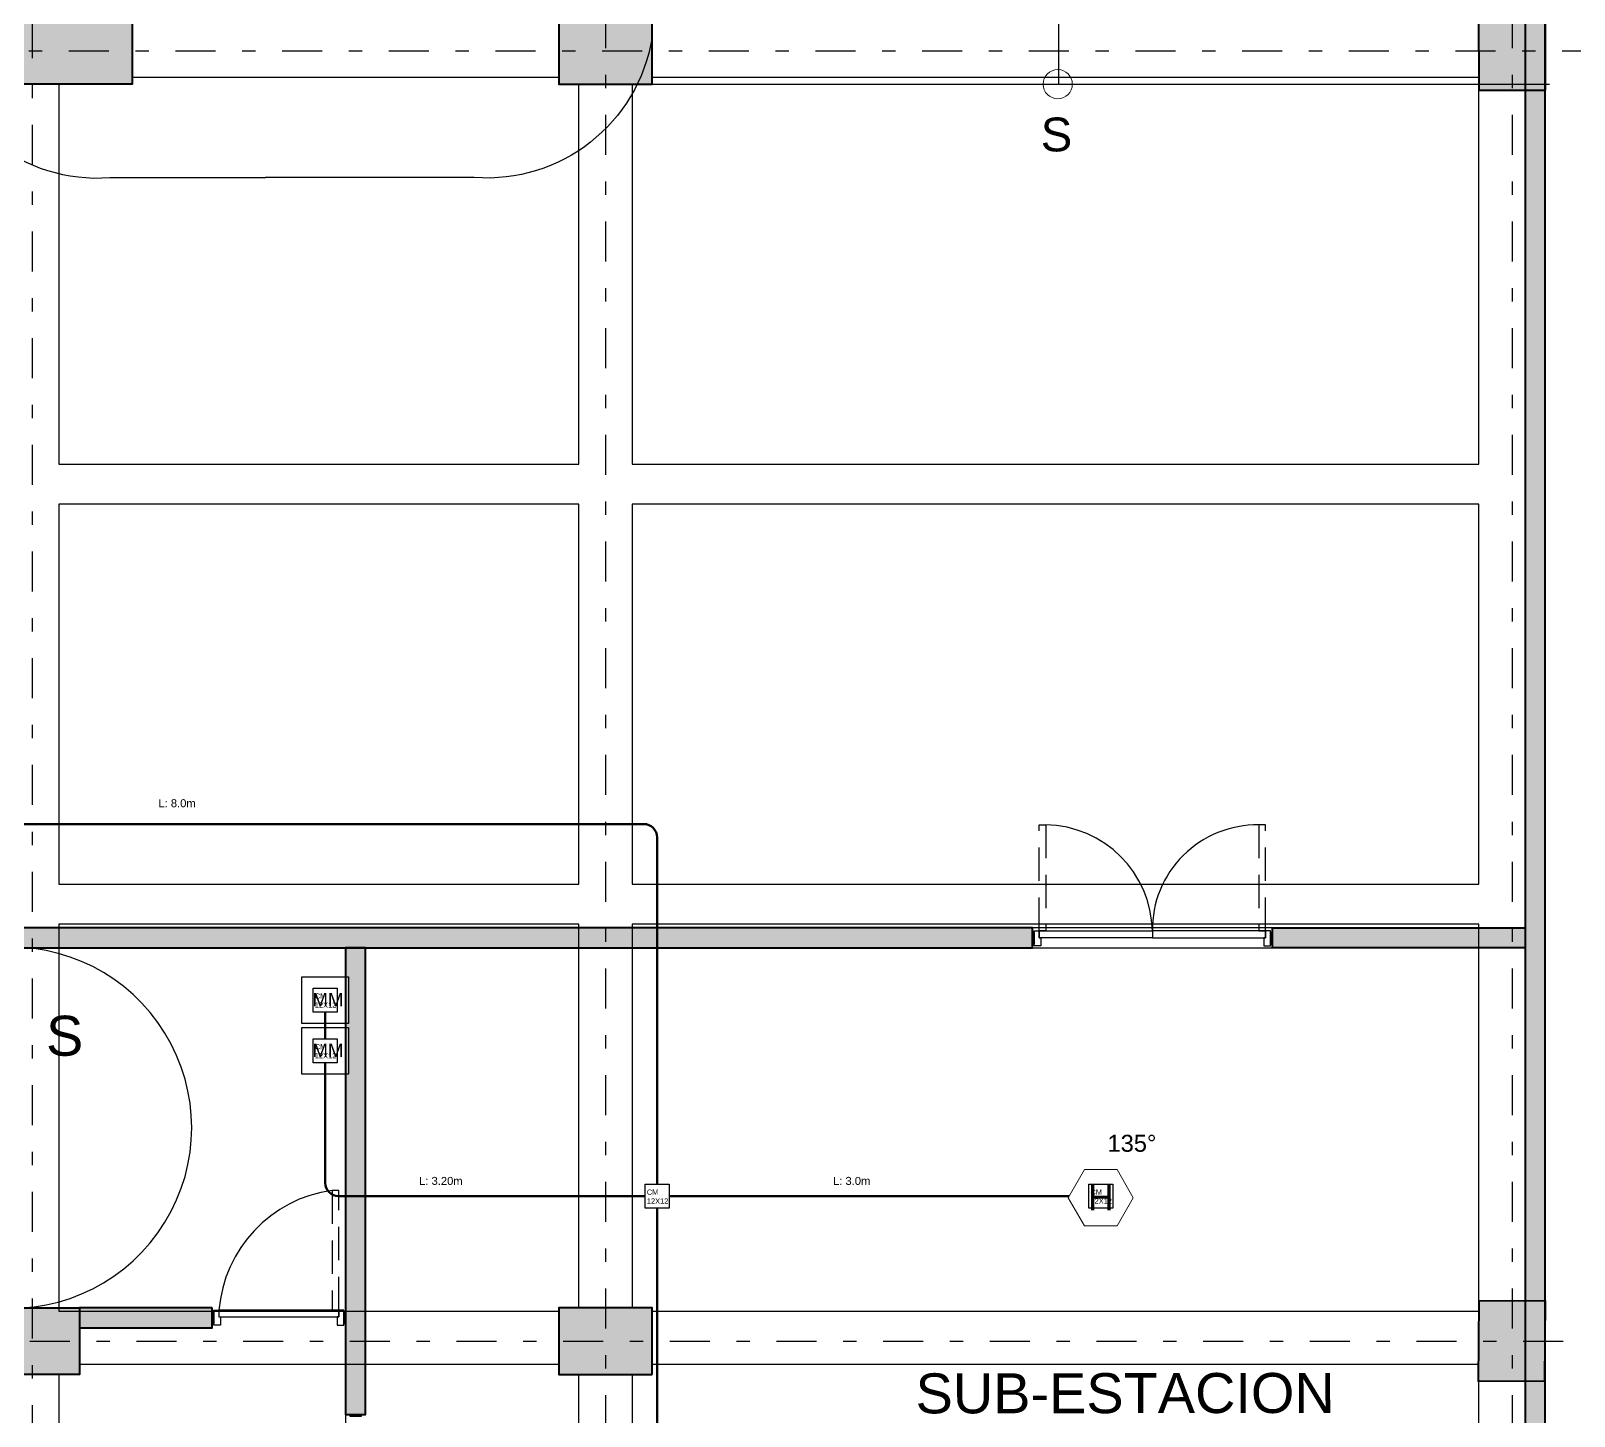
# Model space of a CAD drawing. Header units: millimetres. Extents: x 3781 to 4924, y 1639 to 1721.
# Drawn here: x 4036.06 to 4047.63, y 1657.96 to 1668.35 of the extents above; entities that cross this region are included whole.
import ezdxf
from ezdxf.enums import TextEntityAlignment as Align

# ---------------------------------------------------------------- set-up
doc = ezdxf.new("R2010")
doc.units = ezdxf.units.MM
for name, pattern in [('CENTER', [0.7, 0.3, -0.2, 0, -0.2]), ('DASHED2', [9.524999999999995, 6.349999999999998, -3.174999999999998]), ('HIDDEN', [0.375, 0.25, -0.125]), ('HIDDEN2', [0.1875, 0.125, -0.0625]), ('LLUVIAS', [10, 4, -2, 4])]:
    doc.linetypes.add(name, pattern=pattern)
for name, color, linetype in [('1amobla', 2, 'Continuous'), ('A-HATCH CONCRETO', 8, 'Continuous'), ('amobla', 2, 'Continuous'), ('AREA PARQUEO', 51, 'Continuous'), ('AS_GL DETECCION_PISO 2', 7, 'Continuous'), ('E-P. MACIZA1', 2, 'HIDDEN2'), ('EJE-ESTRUCTURA', 1, 'CENTER'), ('F-2', 2, 'Continuous'), ('HACHTCOLUMNA', 250, 'Continuous'), ('MUEBLE', 1, 'Continuous'), ('PROYECCION', 1, 'DASHED2')]:
    doc.layers.add(name, color=color, linetype=linetype)
doc.layers.add('DIM-25', color=1, linetype='Continuous', plot=False)
for name, color, linetype, lineweight in [('Estructura', 6, 'Continuous', 40), ('Muro', 4, 'Continuous', 40), ('Piso', 251, 'Continuous', 30), ('TEXTOS', 7, 'Continuous', 20), ('Vidrio', 2, 'Continuous', 30)]:
    doc.layers.add(name, color=color, linetype=linetype, lineweight=lineweight)
doc.styles.add('Arial_0', font='arial.ttf')
doc.styles.add('Arial_100', font='arial.ttf')
doc.styles.get("Standard").update_dxf_attribs({"font": 'arial.ttf'})

# ---------------------------------------------------------------- blocks, each defined once
blk = doc.blocks.new('estructura etapa 3')
at = {"layer": 'HACHTCOLUMNA'}
h = blk.add_hatch(color=256, dxfattribs=at)
h.paths.add_polyline_path([(-91.65052479424082, -6658.123952498036), (-91.65052483163788, -6657.623952492478), (-92.34962468142191, -6657.623952492692), (-92.34962464402486, -6658.123952498251)])
h.paths.add_polyline_path([(-49.35360165399231, -6658.123953550201), (-49.35360165463851, -6657.623953544642), (-50.05450180622518, -6657.624073242631), (-50.05450180557898, -6658.124073248189)])
h.paths.add_polyline_path([(-56.05269290422109, -6658.123953548908), (-56.05269290486729, -6657.623953543349), (-56.75269290454423, -6657.624054381149), (-56.75269290389804, -6658.124054386707)])
h.paths.add_polyline_path([(-76.44963033445936, -6659.123953527316), (-76.94963033376087, -6659.123953525937), (-76.9496303338118, -6657.623953525355), (-76.44963033520833, -6657.623953526268)])
h.paths.add_polyline_path([(-83.94962466275808, -6659.123953526419), (-84.44962466205959, -6659.123953525041), (-84.44962466211052, -6657.623953524459), (-83.94962466350705, -6657.623953525372)])
h.paths.add_polyline_path([(-60.45199772839385, -6659.123953526823), (-60.95199772769581, -6659.123953525441), (-60.95199772774629, -6657.623953524859), (-60.45199772914327, -6657.623953525776)])
h.paths.add_polyline_path([(-67.94963033684814, -6659.123953523713), (-68.44963033614965, -6659.123953522334), (-68.44963033620058, -6657.623953521752), (-67.94963033759711, -6657.623953522665)])
h.paths.add_polyline_path([(-91.8500747383024, -6668.198768413866), (-91.85097488956569, -6667.598768198336), (-92.3500747393499, -6667.598781503685), (-92.34917458808638, -6668.198781719215)])
h.paths.add_polyline_path([(-49.35360165997224, -6668.198834775361), (-49.35360165969462, -6667.598834775361), (-49.85360166074236, -6667.598833612342), (-49.85360166101998, -6668.198833612343)])
h.paths.add_polyline_path([(-56.15447406834653, -6668.148833038669), (-56.15447406899273, -6667.648833033111), (-56.85356531954483, -6667.649075604333), (-56.85356531889863, -6668.149075609892)])
h.paths.add_polyline_path([(-59.95199772806779, -6667.648834198664), (-59.95199772878357, -6668.148834196337), (-61.45199772983131, -6668.148834197909), (-61.45199772876629, -6667.648834201169)])
h.paths.add_polyline_path([(-75.94963033499096, -6667.648834198664), (-75.94963033570673, -6668.148834196337), (-77.44963033675447, -6668.148834197915), (-77.44963033568945, -6667.648834201173)])
h.paths.add_polyline_path([(-68.9496303369873, -6667.648834196665), (-68.94963033537522, -6668.148834193871), (-67.44963033560805, -6668.148834194158), (-67.44963033675447, -6667.648834196951)])
h.paths.add_polyline_path([(-84.94963033851843, -6667.648834198664), (-84.9496303378022, -6668.148834196337), (-83.44963033675447, -6668.148834197913), (-83.44963033781994, -6667.648834201173)])
h.paths.add_polyline_path([(-91.85007473830262, -6676.198714255436), (-91.85007473830262, -6675.598714255436), (-92.34917458808661, -6675.598833980074), (-92.34917458808661, -6676.198833980075)])
h.paths.add_polyline_path([(-49.35360166367525, -6676.19883419188), (-49.35360166339763, -6675.598834191882), (-49.85360166444536, -6675.598834192097), (-49.85360166472299, -6676.198834192096)])
h.paths.add_polyline_path([(-56.15447406836017, -6676.148834216151), (-56.15447406900614, -6675.648834210593), (-56.75356531955811, -6675.64883419414), (-56.75356531891191, -6676.148834199698)])
h.paths.add_polyline_path([(-59.95199772438798, -6675.648834197268), (-59.95199772475451, -6676.148834194008), (-61.45199772603507, -6676.148834196047), (-61.45199772462081, -6675.648834197444)])
h.paths.add_polyline_path([(-75.94963033131114, -6675.648834197268), (-75.94963033167767, -6676.148834194008), (-77.44963033295824, -6676.14883419605), (-77.44963033154397, -6675.648834197447)])
h.paths.add_polyline_path([(-68.94963033179408, -6675.648834195734), (-68.94963033064766, -6676.148834194337), (-67.44963033076408, -6676.148834193225), (-67.44963033214333, -6675.648834194855)])
h.paths.add_polyline_path([(-84.94963034219415, -6675.648834197267), (-84.94963034182763, -6676.148834194008), (-83.44963034054706, -6676.14883419605), (-83.44963034196132, -6675.648834197447)])
h.paths.add_polyline_path([(-91.84714941676873, -6686.298775267753), (-91.85051282815846, -6685.698774462428), (-92.34961267794267, -6685.698773428964), (-92.34624926655272, -6686.298774234288)])
h.paths.add_polyline_path([(-49.35447406836727, -6686.298714517593), (-49.35360166807266, -6685.698714517594), (-49.85360166912039, -6685.698714501338), (-49.85447406941501, -6686.298714501339)])
h.paths.add_polyline_path([(-56.15447406836745, -6686.248834233877), (-56.15447406901365, -6685.748834228319), (-56.75356531956538, -6685.748834211868), (-56.75356531891919, -6686.248834217427)])
h.paths.add_polyline_path([(-59.95199772341482, -6685.748834215987), (-59.95199772366493, -6686.248834213194), (-61.45199772401418, -6686.248834215234), (-61.45199772283274, -6685.748834216163)])
h.paths.add_polyline_path([(-75.94963033033798, -6685.748834215987), (-75.94963033058809, -6686.248834213194), (-77.44963033093734, -6686.248834215237), (-77.4496303297559, -6685.748834216167)])
h.paths.add_polyline_path([(-68.94963033303281, -6685.748834214453), (-68.94963033130432, -6686.248834212125), (-67.44963033142074, -6686.248834210548), (-67.44963033279998, -6685.748834212411)])
h.paths.add_polyline_path([(-84.94963034316731, -6685.748834215987), (-84.9496303429172, -6686.248834213194), (-83.44963034256796, -6686.248834215237), (-83.44963034374939, -6685.748834216167)])
h.paths.add_polyline_path([(-49.35315161146889, -6694.294436561979), (-49.35360165463851, -6693.698920625079), (-49.8545017768505, -6693.698741702064), (-49.8540517336811, -6694.294257638963)])
h.paths.add_polyline_path([(-56.05360165399372, -6694.248831171114), (-56.05360165463969, -6693.748831165555), (-56.75269290582685, -6693.748781044401), (-56.75269290518088, -6694.24878104996)])
h.paths.add_polyline_path([(-91.65052481364307, -6694.248821470252), (-91.65052481428881, -6693.748821464693), (-92.34962466436525, -6693.748831164716), (-92.34962466371906, -6694.248831170275)])
h.paths.add_polyline_path([(-59.95199772487774, -6693.748833026099), (-59.95199772512831, -6694.248833023305), (-61.45199772547755, -6694.248833025344), (-61.45199772429567, -6693.748833026275)])
h.paths.add_polyline_path([(-75.94963032526482, -6693.748834201318), (-75.94963032586463, -6694.248834199689), (-77.44963032644671, -6694.248834200334), (-77.4496303251484, -6693.748834201268)])
h.paths.add_polyline_path([(-68.94963033087049, -6693.748834198155), (-68.94963032937437, -6694.248834196758), (-67.44963032937437, -6694.248834196578), (-67.44963032993917, -6693.748834197975)])
h.paths.add_polyline_path([(-84.94963034374939, -6693.748831169256), (-84.94963034314958, -6694.248831167626), (-83.4496303425675, -6694.248831168272), (-83.4496303438658, -6693.748831169205)])
h.paths.add_polyline_path([(-49.35776796243806, -6703.973684038515), (-49.35316311038366, -6703.373684038515), (-49.85404024317143, -6703.373987440974), (-49.8586450952256, -6703.973987440974)])
h.paths.add_polyline_path([(-56.05360165399395, -6703.923835747391), (-56.05360165463992, -6703.423835741832), (-56.75273400298954, -6703.424072574053), (-56.75273400234335, -6703.924072579612)])
h.paths.add_polyline_path([(-67.9496303576999, -6704.924075048131), (-67.94963035834837, -6703.424075044247), (-68.44963035939611, -6703.424075040889), (-68.44963035874764, -6704.924075044775)])
h.paths.add_polyline_path([(-91.65052481364307, -6703.92383574791), (-91.65052481428881, -6703.423835742351), (-92.34966752073262, -6703.423835738951), (-92.34966752008665, -6703.92383574451)])
h.paths.add_polyline_path([(-61.84720662715324, -6703.423835743541), (-60.34720663041378, -6703.423835744186), (-60.34720663062888, -6703.923835745234), (-61.84720662736879, -6703.923835744588)])
h.paths.add_polyline_path([(-83.94962464132084, -6704.92407504017), (-83.94962464196658, -6703.424075043429), (-84.44962464301432, -6703.424075043645), (-84.44962464236858, -6704.924075040384)])
h.paths.add_polyline_path([(-76.44963031215582, -6704.924075040624), (-76.44963031280156, -6703.424075043886), (-76.9496303138493, -6703.4240750441), (-76.94963031320356, -6704.924075040841)])
h.paths.add_polyline_path([(-49.35360165399231, -6711.948833174153), (-49.35360165463851, -6711.448833168596), (-50.05360165568629, -6711.44883308894), (-50.0536016550401, -6711.948833094499)])
h.paths.add_polyline_path([(-55.95360165399381, -6711.948833094221), (-55.95360165464001, -6711.448833088664), (-56.65360165568779, -6711.448833088879), (-56.6536016550416, -6711.948833094438)])
h.paths.add_polyline_path([(-91.6496246626715, -6711.948833076518), (-91.6496246633177, -6711.448833070961), (-92.3496246643657, -6711.44883197644), (-92.34962466371951, -6711.948831981999)])
h.paths.add_polyline_path([(-60.951997710299, -6711.948833015158), (-60.95200339290193, -6709.548833076966), (-60.45200339185419, -6709.548833077181), (-60.45199770925126, -6711.948833015374)])
h.paths.add_polyline_path([(-68.44963032069029, -6709.548833077413), (-68.44963031985947, -6711.948833015374), (-67.94963031997611, -6711.948833017021), (-67.94963032092335, -6709.548833076733)])
h.paths.add_polyline_path([(-76.94963031061309, -6709.548833077415), (-76.94963030978226, -6711.948833015374), (-76.44963030989868, -6711.948833017022), (-76.44963031084592, -6709.548833076734)])
h.paths.add_polyline_path([(-83.94962465720198, -6709.548833077073), (-83.94962465803303, -6711.948833013726), (-84.44962465791662, -6711.948833015374), (-84.44962465696915, -6709.548833076393)])
at = {"layer": 'EJE-ESTRUCTURA'}
for p, q in [((-56.40360165451614, -6655.279212803549), (-56.40360168208451, -6714.839146025753)), ((-49.60360165451618, -6655.279212803549), (-49.60360168208456, -6714.839146025753)), ((-60.70200336861387, -6655.354214752224), (-60.70200339473047, -6714.914148188363)), ((-60.7019977284466, -6655.354214753336), (-60.7019977560152, -6714.91414797554)), ((-93.22815767058034, -6693.998831167213), (-46.501522330272, -6693.998831168864)), ((-93.5201722163896, -6703.673835743373), (-46.50152233027245, -6703.673835745166))]:
    blk.add_line(p, q, dxfattribs=at)
at = {"layer": 'Estructura'}
for points in [[(-49.35315161146889, -6694.294436562008), (-49.35360165463851, -6693.698920625108), (-49.8545017768505, -6693.698741718504), (-49.8540517336811, -6694.294257655403)], [(-59.95199772487774, -6693.748833026099), (-59.95199772512831, -6694.248833023305), (-61.45199772547755, -6694.248833025344), (-61.45199772429567, -6693.748833026275)], [(-56.05360165399372, -6694.248831187763), (-56.05360165463969, -6693.748831182204), (-56.75269290582685, -6693.748781044401), (-56.75269290518088, -6694.24878104996)], [(-61.84720662715324, -6703.423835743541), (-60.34720663041378, -6703.423835744186), (-60.34720663062888, -6703.923835745234), (-61.84720662736879, -6703.923835744588)], [(-56.05360165399395, -6703.923835762774), (-56.05360165463992, -6703.423835757215), (-56.75269290392623, -6703.42383575743), (-56.75269290328049, -6703.923835762988)], [(-49.35776796243806, -6703.973684053622), (-49.35316311038366, -6703.373684053622), (-49.85404024317143, -6703.373987440974), (-49.8586450952256, -6703.973987440974)]]:
    blk.add_lwpolyline(points, close=True, dxfattribs=at)
blk = doc.blocks.new('AS_Heat Detector _addressable_')
at = {"color": 0, "linetype": 'Continuous', "lineweight": 15}
for p, q in [((-0.08130778025865351, 0.1408292064586242), (-0.1626155605172984, 0)), ((0.08130778025864052, 0.1408292064586242), (-0.08130778025865351, 0.1408292064586242)), ((0.1626155605172984, 0), (0.08130778025864052, 0.1408292064586242)), ((-0.1626155605172984, 0), (-0.08130778025865351, -0.1408292064586264)), ((0.08130778025864052, -0.1408292064586264), (0.1626155605172984, 0)), ((-0.08130778025865351, -0.1408292064586264), (0.08130778025864052, -0.1408292064586264))]:
    blk.add_line(p, q, dxfattribs=at)
at = {"color": 0, "linetype": 'Continuous', "lineweight": 15, "style": 'Arial_100'}
blk.add_text('H', height=0.127, dxfattribs=at).set_placement((0, 0), align=Align.MIDDLE_CENTER)
blk = doc.blocks.new('Caja metalica de 12')
at = {"layer": '1amobla', "linetype": 'Continuous', "ltscale": 0.3}
blk.add_lwpolyline([(-1069.691067340418, -2855.356517794578), (-1069.511067340418, -2855.356517794578), (-1069.511067340418, -2855.536517794578), (-1069.691067340418, -2855.536517794578), (-1069.691067340418, -2855.356517794578)], dxfattribs=at)
at = {"layer": '1amobla', "color": 7, "linetype": 'Continuous', "ltscale": 0.3, "insert": (-1069.678574188772, -2855.396843407825), "char_height": 0.04, "width": 0.07915712532667385, "attachment_point": 1}
blk.add_mtext('CM 12X12', dxfattribs=at)

msp = doc.modelspace()

# ---------------------------------------------------------------- hatches: boundary and pattern name
at = {"layer": 'A-HATCH CONCRETO', "ltscale": 0.03}
h = msp.add_hatch(color=256, dxfattribs=at)
h.dxf.hatch_style = 1
h.paths.add_polyline_path([(4037.42008931111, 1658.77753272226), (4036.425027300748, 1658.777533704669), (4036.425027296106, 1658.627529503216), (4037.420089306469, 1658.627528520692)])
h.paths.add_polyline_path([(4038.420132197205, 1661.477245203875), (4038.420078208198, 1657.977219555552), (4038.5701273101, 1657.977221658191), (4038.570181299071, 1661.477245203875)])
h.paths.add_polyline_path([(4038.420088618654, 1658.777555205634), (4038.420085512195, 1658.777548334564), (4038.420085516835, 1658.627544133112), (4038.420088623295, 1658.627551004065)], flags=17)
h.paths.add_polyline_path([(4034.925027304007, 1658.777556191125), (4030.373414987688, 1658.777533705025), (4030.373414983046, 1658.627529503573), (4034.925027299367, 1658.627551989556)])
h.paths.add_polyline_path([(4033.224131478727, 1658.627543441439), (4033.224143520053, 1658.627545686054), (4033.074100381906, 1658.627545235429), (4033.07408834058, 1658.627542990815)], flags=17)
h.paths.add_polyline_path([(4033.224197131053, 1656.264471121742), (4033.074171891869, 1656.264471121742), (4033.074103184472, 1657.62517250361), (4033.224128423656, 1657.62517250361)])
h.paths.add_polyline_path([(4033.074072613962, 1657.276829099071), (4033.074072613962, 1657.426854338253), (4032.440396156005, 1657.427404630026), (4032.440396156005, 1657.277379390844)])
h.paths.add_polyline_path([(4030.986436341945, 1657.277052257968), (4030.986436341945, 1657.42707749715), (4031.64039615508, 1657.427404630026), (4031.64039615508, 1657.277379390844)])
h.paths.add_polyline_path([(4029.62256989923, 1657.277315757872), (4029.62256989923, 1657.427340997055), (4030.18643634193, 1657.42766812991), (4030.18643634193, 1657.277642890727)])
h.paths.add_polyline_path([(4029.925830489339, 1656.264670985226), (4029.775805250156, 1656.264670985226), (4029.775728481358, 1657.277404614382), (4029.925753720541, 1657.277404614382)])
h.paths.add_polyline_path([(4031.575012741604, 1656.264571051866), (4031.42498750242, 1656.264571051866), (4031.424910735503, 1657.277228074131), (4031.574935974686, 1657.277228074131)])
h.paths.add_polyline_path([(4025.981532384315, 1656.264458457167), (4033.224194993868, 1656.264471118507), (4033.22419499851, 1656.114466917054), (4025.981532388957, 1656.114454255599)])
h.paths.add_polyline_path([(4026.131105808176, 1657.27703881265), (4026.131105808176, 1657.427064051833), (4028.322603570092, 1657.427668129688), (4028.322603570092, 1657.277642890505)])
h.paths.add_polyline_path([(4025.9817136924, 1656.264458588639), (4025.979951512069, 1658.777643928352), (4026.130053750645, 1658.776874514176), (4026.130053750645, 1658.626849274993), (4026.130881704416, 1658.627014678505), (4026.131762794581, 1656.264458588639)])
h.paths.add_polyline_path([(4026.882950579788, 1656.264670985226), (4026.732925340605, 1656.264670985226), (4026.732913633175, 1656.264459901837), (4026.882938872357, 1656.264459901837)])
h.paths.add_polyline_path([(4025.983363449321, 1661.478468368631), (4025.983363449321, 1659.677637639481), (4026.128332429109, 1659.677637639481), (4026.133412551503, 1661.478468368631)])
h.paths.add_polyline_path([(4030.524173204401, 1658.777539501965), (4030.373414985367, 1658.777539697183), (4030.373460637144, 1659.779994613866), (4028.470858740421, 1659.779291578988), (4028.47265267166, 1658.777643928415), (4028.322603569478, 1658.777643928415), (4028.320431688106, 1659.928424759054), (4029.272650123291, 1659.928427681637), (4029.27264795284, 1661.477274775294), (4029.422647952839, 1661.477274775294), (4029.422650123291, 1659.928427600569), (4030.373436871631, 1659.928428622239), (4030.373411471788, 1661.477283775541), (4030.524169690822, 1661.477283580323)])
h.paths.add_polyline_path([(4031.32345210169, 1658.777882207604), (4031.473501203555, 1658.777882207604), (4031.473564276101, 1658.777543473238)])
h.paths.add_polyline_path([(4025.983761711969, 1661.477285665123), (4043.572227457964, 1661.477238303091), (4043.572227457964, 1661.627287404957), (4025.983761711969, 1661.627334766989)])
h.paths.add_polyline_path([(4047.267750061295, 1661.477261760157), (4045.370554398941, 1661.477247122372), (4045.370554398941, 1661.627296224237), (4047.267750061295, 1661.627310862023)])
h.paths.add_polyline_path([(4047.417761464536, 1704.477761951032), (4047.26775663642, 1704.477761951516), (4047.267747565621, 1653.694540320596), (4045.678221385682, 1653.694607970878), (4045.678181979443, 1655.708178907387), (4046.367725303503, 1655.708276832755), (4046.367725303503, 1655.858325934621), (4045.528130207211, 1655.858228010501), (4045.528197301925, 1652.094501581456), (4046.517748624256, 1652.094610423913), (4046.517748624256, 1652.244659525779), (4045.678243620084, 1652.244561761184), (4045.678221385682, 1653.544558869012), (4047.267747880997, 1653.544491331869), (4047.267748406082, 1650.752884855057), (4047.417753234896, 1650.752884853875)])
h.paths.add_polyline_path([(4026.783341999525, 1652.712889149721), (4026.809926437485, 1652.562884610384), (4026.131578940043, 1652.562884610741), (4026.131578977584, 1650.342935070704), (4025.981532382998, 1650.3429350711), (4025.981532345456, 1652.712889149439)])
h.paths.add_polyline_path([(4029.320125729547, 1652.712889149727), (4029.348379646484, 1652.562884612866), (4027.785354215332, 1652.562884611098), (4027.81360813228, 1652.712889148632)])
h.paths.add_polyline_path([(4031.537490917, 1652.712851419914), (4031.565744833937, 1652.562846883053), (4030.322427569169, 1652.562846881284), (4030.350681486116, 1652.712851418819)])
h.paths.add_polyline_path([(4030.874973068757, 1650.342935071101), (4031.025019663198, 1650.342935070701), (4031.025012694564, 1650.368313997473), (4031.025012700423, 1652.562846882293), (4030.875012702961, 1652.562846885954), (4030.874973068757, 1650.368313998074)])
h.paths.add_polyline_path([(4032.57709825402, 1652.712851420552), (4032.550513816061, 1652.562846881214), (4033.174150598766, 1652.562846881572), (4033.174150609885, 1650.342935065753), (4033.324197204471, 1650.342935076049), (4033.324197193353, 1652.712851430169)])
h.paths.add_polyline_path([(4025.981966556876, 1650.19288596872), (4033.324197198912, 1650.19288596872), (4033.324197198912, 1650.342935070901), (4025.981966556876, 1650.342935070902)])
h.paths.add_polyline_path([(4007.362469916996, 1704.478447659745), (4007.362469914733, 1704.628447659745), (4002.537060878431, 1704.627766446456), (4002.537060879299, 1704.477761619039)])
h.paths.add_polyline_path([(4036.832317782881, 1701.32309986705), (4036.682317783441, 1701.323099869313), (4036.682321129523, 1704.477761873217), (4036.83232595694, 1704.477761872349)])
h.paths.add_polyline_path([(4035.970233960456, 1701.47310487649), (4035.820233961015, 1701.473104878753), (4035.820236173111, 1703.077764358242), (4035.970241000529, 1703.077764357375)])
h.paths.add_polyline_path([(4028.322597732932, 1701.323106969226), (4028.322597735195, 1701.473106968667), (4036.682317862796, 1701.473104429164), (4036.682317861928, 1701.323099601746)])
h.paths.add_polyline_path([(4035.820236200008, 1704.12779727964), (4035.820236173941, 1704.277795059693)])
h.paths.add_polyline_path([(4028.472601372707, 1702.469748872111), (4028.322601373266, 1702.469748874374), (4028.322603592723, 1703.07776442073), (4028.472608420141, 1703.077764419862)], flags=0)
h.paths.add_polyline_path([(4028.472601372707, 1702.469748872111), (4028.322601373266, 1702.469748874374), (4028.322603592723, 1703.07776442073), (4028.472608420141, 1703.077764419862)], flags=17)
h.paths.add_polyline_path([(4028.472601372707, 1702.469748872111), (4028.322601373266, 1702.469748874374), (4028.322603592723, 1703.07776442073), (4028.472608420141, 1703.077764419862)], flags=17)

# ---------------------------------------------------------------- linework, layer by layer
at = {"layer": '1amobla', "color": 7, "linetype": 'Continuous', "ltscale": 0.3, "true_color": 0xffffff}
for p, q in [((4038.420087442476, 1658.627512815832), (4038.420087442476, 1657.977220606871)), ((4038.420078208216, 1657.977220606871), (4038.420028157781, 1656.977222182003))]:
    msp.add_line(p, q, dxfattribs=at)
at = {"layer": '1amobla', "color": 6, "linetype": 'Continuous', "ltscale": 0.3}
for points in [[(4038.091981973825, 1661.259463609563), (4038.441981973825, 1661.259463609563), (4038.441981973825, 1660.909463609563), (4038.091981973825, 1660.909463609563), (4038.091981973825, 1661.259463609563)], [(4038.091981973825, 1660.879463609563), (4038.441981973825, 1660.879463609563), (4038.441981973825, 1660.529463609563), (4038.091981973825, 1660.529463609563), (4038.091981973825, 1660.879463609563)]]:
    msp.add_lwpolyline(points, dxfattribs=at)
at = {"layer": '1amobla', "color": 7, "linetype": 'Continuous', "ltscale": 0.3, "true_color": 0xffffff}
for points in [[(4038.176981973826, 1661.174463609563), (4038.356981973825, 1661.174463609563), (4038.356981973825, 1660.994463609563), (4038.176981973826, 1660.994463609563), (4038.176981973826, 1661.174463609563)], [(4038.176981973826, 1661.174463609602), (4038.356981973825, 1661.174463609602), (4038.356981973825, 1660.994463609602), (4038.176981973826, 1660.994463609602), (4038.176981973826, 1661.174463609602)], [(4038.176981973826, 1660.794463609563), (4038.356981973825, 1660.794463609563), (4038.356981973825, 1660.614463609563), (4038.176981973826, 1660.614463609563), (4038.176981973826, 1660.794463609563)], [(4038.176981973826, 1660.794463609602), (4038.356981973825, 1660.794463609602), (4038.356981973825, 1660.614463609602), (4038.176981973826, 1660.614463609602), (4038.176981973826, 1660.794463609602)], [(4040.666981973826, 1659.704463609563), (4040.846981973825, 1659.704463609563), (4040.846981973825, 1659.524463609563), (4040.666981973826, 1659.524463609563), (4040.666981973826, 1659.704463609563)], [(4040.666981973826, 1659.704463609602), (4040.846981973825, 1659.704463609602), (4040.846981973825, 1659.524463609602), (4040.666981973826, 1659.524463609602), (4040.666981973826, 1659.704463609602)], [(4043.993852129642, 1659.704463609562), (4044.173852129642, 1659.704463609562), (4044.173852129642, 1659.524463609562), (4043.993852129642, 1659.524463609562), (4043.993852129642, 1659.704463609562)], [(4043.993852129642, 1659.704463609602), (4044.173852129642, 1659.704463609602), (4044.173852129642, 1659.524463609601), (4043.993852129642, 1659.524463609601), (4043.993852129642, 1659.704463609602)]]:
    msp.add_lwpolyline(points, dxfattribs=at)
at = {"layer": 'amobla', "ltscale": 0.03}
msp.add_line((4044.470554308291, 1661.552347761844), (4044.470554308291, 1661.552347761865), dxfattribs=at)
at = {"layer": 'AREA PARQUEO', "color": 2}
msp.add_line((4040.71863227488, 1667.952886755073), (4047.44892709586, 1667.952847084905), dxfattribs=at)
for points in [[(4035.320236228712, 1668.302837738114), (4035.320236228712, 1668.302837738114, 0.3892678527471908), (4036.653401785785, 1667.252685501983), (4037.820236231572, 1667.252685505098)], [(4040.718632274428, 1668.302837738629, -0.3892678527471908), (4039.385466717355, 1667.252685502498), (4037.820236231572, 1667.252685505098)]]:
    msp.add_lwpolyline(points, format="xyb", dxfattribs=at)
at = {"layer": 'AS_GL DETECCION_PISO 2', "color": 5, "linetype": 'Continuous', "lineweight": 50}
for p, q in [((4038.266981973825, 1660.794463609563), (4038.266981973825, 1660.994463609563)), ((4040.846981973825, 1659.614463609563), (4043.846981973825, 1659.614463609563))]:
    msp.add_line(p, q, dxfattribs=at)
for points in [[(4040.756981973826, 1659.704463609563), (4040.756981973826, 1662.304463609562, 0.414213562373428), (4040.656981973826, 1662.404463609562), (4035.210236203395, 1662.404463609563)], [(4038.266981973825, 1660.614463609563), (4038.266981973825, 1659.714463609563, 0.4143337843351301), (4038.366981973826, 1659.614463609563), (4040.666981973826, 1659.614463609563)], [(4040.456981973825, 1654.024463609563), (4040.656981973825, 1654.024463609563, 0.4142135623727623), (4040.756981973826, 1654.124463609563), (4040.756981973826, 1659.524463609563)]]:
    msp.add_lwpolyline(points, format="xyb", dxfattribs=at)
at = {"layer": 'DIM-25'}
for centre, radius, start, end in [((4043.660786706138, 1661.588279600697), 0.8099023358612673, 1.045116580762892, 89.20933557646516), ((4045.255888851685, 1661.612821409009), 0.7853953064189604, 89.03283534411473, 180.7127125001519), ((4038.454178598244, 1658.680200716914), 0.9865195178776007, 97.89448923105397, 175.4314280886695)]:
    msp.add_arc(centre, radius, start, end, dxfattribs=at)
at = {"layer": 'E-P. MACIZA1', "color": 7, "linetype": 'LLUVIAS', "ltscale": 3, "true_color": 0xffffff}
for points in [[(4040.16863233452, 1665.102887812436), (4040.16863233452, 1667.952887808377), (4040.018632293724, 1667.952887808128), (4040.018632293724, 1668.002885175021), (4036.820236219622, 1668.002885175021), (4036.820236219622, 1667.952887812283), (4036.270236219622, 1667.952887812283), (4036.270236219622, 1665.102887812436)], [(4046.918632297928, 1665.102885175021), (4046.918632297928, 1667.903028367623), (4046.918632297928, 1667.903028367623), (4046.918632297928, 1668.002885175021), (4040.719310139526, 1668.002887216498), (4040.719310139526, 1667.9528898526), (4040.568632434206, 1667.952887810368), (4040.568632448393, 1665.102885175021)], [(4040.16863233452, 1664.802887812436), (4036.270236219622, 1664.802887812436), (4036.270236219622, 1661.952885175021), (4040.16863233452, 1661.952885175021)], [(4036.270236219622, 1658.752883248168), (4040.018632295714, 1658.752883248168), (4040.018632295714, 1658.777883227559), (4040.16863236451, 1658.777883227815), (4040.16863233452, 1661.652885175021), (4036.270236219622, 1661.652885175021)], [(4046.918632297928, 1658.752883248168), (4046.918632297928, 1658.777883230518), (4046.918632297928, 1658.828023778911), (4046.918632297928, 1661.652885175021), (4040.568632448393, 1661.652885175021), (4040.568632478382, 1658.777883229806), (4040.718632299535, 1658.777883230553), (4040.718632299535, 1658.752883248168)], [(4040.168632289227, 1655.952883248168), (4040.168632278027, 1658.277883227815), (4040.018632295714, 1658.277883227559), (4040.018632295714, 1658.352883248168), (4036.425003423903, 1658.352883248168), (4036.425003423903, 1658.278715190555), (4036.270236225462, 1658.278715190555), (4036.270236225462, 1655.952883248168)], [(4046.918632297928, 1655.952883248168), (4046.918632297928, 1658.228023817656), (4046.918632297928, 1658.352883248168), (4046.918632297928, 1658.352883248168), (4040.718632299535, 1658.352883248168), (4040.718632299535, 1658.277883230553), (4040.568632448642, 1658.277883229806), (4040.568632448591, 1655.952883248168)]]:
    msp.add_lwpolyline(points, close=True, dxfattribs=at)
msp.add_lwpolyline([(4040.568632448393, 1664.802885175021), (4040.568632448393, 1661.952885175021), (4046.918632297928, 1661.952885175021), (4046.918632297928, 1664.802885175021), (4040.568632448393, 1664.802885175021), (4040.568632448393, 1664.802885175021)], dxfattribs=at)
at = {"layer": 'F-2'}
for points in [[(4043.57055430829, 1661.590375929114), (4043.583230364301, 1661.590375930273), (4043.583230364728, 1661.503231053443), (4043.570554309185, 1661.5032310524)], [(4043.633934589249, 1661.552347760828), (4043.633934589689, 1661.490554997063), (4043.583230365188, 1661.490554996735), (4043.583230365236, 1661.603051986864), (4043.621258533262, 1661.603051986382), (4043.621258534171, 1661.552347760717), (4043.633934589249, 1661.552347760828)], [(4045.307174027332, 1661.552347760828), (4045.307174026892, 1661.490554997063), (4045.357878251393, 1661.490554996735), (4045.357878251345, 1661.603051986864), (4045.319850083319, 1661.603051986382), (4045.31985008241, 1661.552347760717), (4045.307174027332, 1661.552347760828)], [(4045.370554308291, 1661.590375929114), (4045.35787825228, 1661.590375930273), (4045.357878251853, 1661.503231053443), (4045.370554307396, 1661.5032310524)], [(4037.420089304393, 1658.746103059775), (4037.432765360868, 1658.746103059656), (4037.432765361331, 1658.658958184456), (4037.42008930509, 1658.658958183177)], [(4037.48346958676, 1658.708074890809), (4037.483469587684, 1658.646282128092), (4037.432765362252, 1658.646282126934), (4037.432765361801, 1658.758779117528), (4037.470793530758, 1658.758779117058), (4037.470793530285, 1658.708074892091), (4037.48346958676, 1658.708074890809)], [(4038.35670902301, 1658.708074896227), (4038.356709023003, 1658.646282132462), (4038.407413248901, 1658.646282132222), (4038.407413247984, 1658.758779122467), (4038.369385079026, 1658.758779122124), (4038.369385079019, 1658.708074897506), (4038.35670902301, 1658.708074896227)], [(4038.420089304922, 1658.746103065061), (4038.407413247051, 1658.746103065644), (4038.407413248446, 1658.658958188697), (4038.420089304455, 1658.658958188696)], [(4038.451527064055, 1657.977220606875), (4038.451527063472, 1657.964544549003), (4038.538671940418, 1657.964544550398), (4038.538671940419, 1657.977220606407)]]:
    msp.add_lwpolyline(points, dxfattribs=at)
for points in [[(4043.621258534171, 1661.552347760717), (4043.621258533262, 1661.603051986382), (4044.470554308312, 1661.603051987065), (4044.470554308291, 1661.552347761865)], [(4045.31985008241, 1661.552347760717), (4045.319850083319, 1661.603051986382), (4044.470554308269, 1661.603051987044), (4044.470554308291, 1661.552347761844)], [(4038.369385079019, 1658.708074897506), (4038.369385079026, 1658.758779122124), (4037.470793529891, 1658.758779123864), (4037.470793529418, 1658.708074898898)]]:
    msp.add_lwpolyline(points, close=True, dxfattribs=at)
at = {"layer": 'MUEBLE', "color": 1, "linetype": 'HIDDEN'}
for points in [[(4043.67196275916, 1661.603051986127), (4043.621258533262, 1661.603051986382), (4043.621258533184, 1662.39810482246), (4043.671962757684, 1662.398104822903)], [(4045.269145857421, 1661.603051986127), (4045.319850083319, 1661.603051986382), (4045.319850083397, 1662.39810482246), (4045.269145858897, 1662.398104822903)], [(4038.318680854293, 1658.758779122363), (4038.369385079026, 1658.758779122124), (4038.369385080767, 1659.657370671609), (4038.318680855568, 1659.657370672197)]]:
    msp.add_lwpolyline(points, close=True, dxfattribs=at)
at = {"layer": 'Muro'}
for points in [[(4047.417761464536, 1704.477761951032), (4047.26775663642, 1704.477761951516), (4047.267748406082, 1650.752884855057), (4047.417753234896, 1650.752884853875)], [(4025.983761711969, 1661.477285665123), (4043.572227457964, 1661.477238303091), (4043.572227457964, 1661.627287404957), (4025.983761711969, 1661.627334766989)], [(4047.267750061295, 1661.477261760157), (4045.370554398941, 1661.477247122372), (4045.370554398941, 1661.627296224237), (4047.267750061295, 1661.627310862023)], [(4038.420132197205, 1661.477245203875), (4038.420078208216, 1657.977220606871), (4038.570127310083, 1657.977220606871), (4038.570181299071, 1661.477245203875)], [(4037.42008931111, 1658.77753272226), (4036.425027300748, 1658.777533704669), (4036.425027296106, 1658.627529503216), (4037.420089306469, 1658.627528520692)]]:
    msp.add_lwpolyline(points, close=True, dxfattribs=at)
at = {"layer": 'Piso'}
msp.add_line((4043.767759859357, 1695.253038959648), (4043.767759843335, 1667.952800602854), dxfattribs=at)
at = {"layer": 'PROYECCION'}
msp.add_arc((4035.911875601457, 1660.12756730094), 1.354368362875663, 265.3086878588351, 94.6913441474484, dxfattribs=at)
at = {"layer": 'TEXTOS'}
msp.add_circle((4043.761177132933, 1667.952847183718), 0.1093100510280121, dxfattribs=at)
at = {"layer": 'Vidrio'}
msp.add_lwpolyline([(4043.572227366848, 1661.62729550102), (4043.572227370374, 1661.477248790729), (4045.370554310885, 1661.477249690784), (4045.370554308291, 1661.627296398747)], close=True, dxfattribs=at)

# ---------------------------------------------------------------- block references
at = {"layer": '1amobla', "color": 7, "linetype": 'Continuous', "true_color": 0xffffff}
for p in [(5107.868049314244, 4516.53098140418), (5107.868049314244, 4516.15098140418), (5110.358049314244, 4515.06098140418), (5113.684919470061, 4515.06098140418)]:
    msp.add_blockref('Caja metalica de 12', p, dxfattribs=at)
at = {"layer": 'AS_GL DETECCION_PISO 2', "color": 5, "linetype": 'Continuous', "lineweight": 50}
msp.add_blockref('estructura etapa 3', (4096.772233928874, 8362.201718976386), dxfattribs=at)
at = {"layer": 'AS_GL DETECCION_PISO 2', "color": 131, "linetype": 'Continuous', "xscale": 1.5, "yscale": 1.5, "zscale": 1.5}
msp.add_blockref('AS_Heat Detector _addressable_', (4044.083852129642, 1659.602247134859), dxfattribs=at)

# ---------------------------------------------------------------- texts
at = {"layer": '1amobla', "color": 6, "linetype": 'Continuous', "ltscale": 0.3, "char_height": 0.1, "width": 0.07915712532667385, "attachment_point": 1}
for insert in [(4038.17184001086, 1661.137696112304), (4038.17184001086, 1660.757696112304)]:
    msp.add_mtext('MM', dxfattribs=dict(at, insert=insert))
at = {"layer": '1amobla', "color": 7, "linetype": 'Continuous', "ltscale": 0.3, "true_color": 0xffffff, "char_height": 0.04, "width": 0.07915712532667385, "attachment_point": 1}
for insert in [(4038.189475125472, 1661.134137996316), (4038.189475125472, 1660.754137996316), (4040.679475125472, 1659.664137996316), (4044.006345281288, 1659.664137996316)]:
    msp.add_mtext('CM 12X12', dxfattribs=dict(at, insert=insert))
at = {"layer": 'AS_GL DETECCION_PISO 2', "color": 131, "linetype": 'Continuous', "lineweight": 15, "style": 'Arial_0'}
msp.add_text('135%%D', height=0.1269999999999527, dxfattribs=at).set_placement((4044.317771085826, 1659.908993125063, -30.26), align=Align.BOTTOM_CENTER)
at = {"layer": 'TEXTOS'}
for s, height, rotation, p in [('S', 0.2536828444869571, 0.06685865880335053, (4043.633715347298, 1667.448894647353)), ('L: 8.0m', 0.06, 359.9331414428377, (4037.016657152229, 1662.530931024206)), ('S', 0.3, 359.9331414428116, (4036.173768367682, 1660.667437908855)), ('L: 3.20m', 0.06, 359.9331414428377, (4038.971939614012, 1659.698793694669)), ('L: 3.0m', 0.06, 359.9331414428377, (4042.076010308984, 1659.698793694669)), ('SUB-ESTACION', 0.3, 0.06685865455634107, (4042.695175462648, 1657.985021644969))]:
    msp.add_text(s, height=height, rotation=rotation, dxfattribs=at).set_placement(p)

doc.saveas('drawing.dxf')
